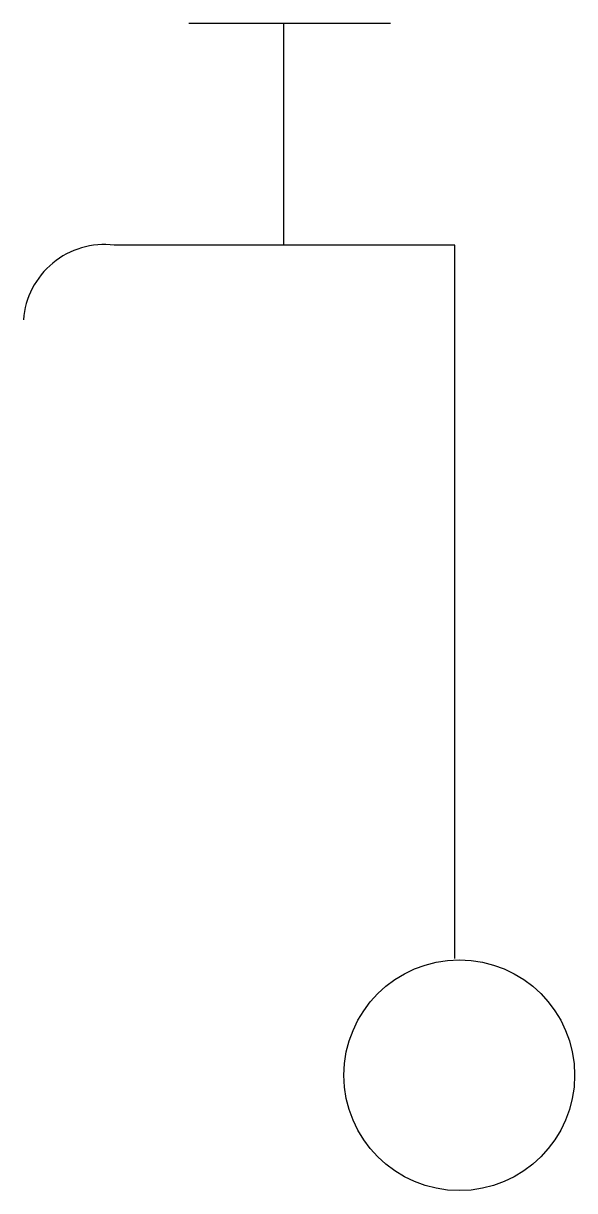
# Model space of a CAD drawing. Header units: millimetres. Extents: x -10118.508 to -10118.384, y 58.522 to 58.784.
import ezdxf

# ---------------------------------------------------------------- set-up
doc = ezdxf.new("R2010")
doc.units = ezdxf.units.MM
doc.header["$LTSCALE"] = 10
doc.layers.add('Tub_componentes', color=2, linetype='Continuous')

msp = doc.modelspace()

# ---------------------------------------------------------------- linework, layer by layer
at = {"layer": 'Tub_componentes', "color": 2, "linetype": 'Continuous'}
for p, q in [((-10118.42574508467, 58.78395619458973), (-10118.47105887269, 58.78395619458973)), ((-10118.44968934531, 58.73420709079704), (-10118.44968934531, 58.78395619458973)), ((-10118.41133718476, 58.73420709079704), (-10118.48778916836, 58.73420709079704)), ((-10118.41133718476, 58.57420709079695), (-10118.41133718476, 58.73420709079704))]:
    msp.add_line(p, q, dxfattribs=at)
msp.add_circle((-10118.4103183586, 58.54800134318969), 0.02588569056162663, dxfattribs=at)
msp.add_arc((-10118.4899373452, 58.71604834410339), 0.01828536970570736, 83.25327496493757, 175.5497007734453, dxfattribs=at)

doc.saveas('drawing.dxf')
